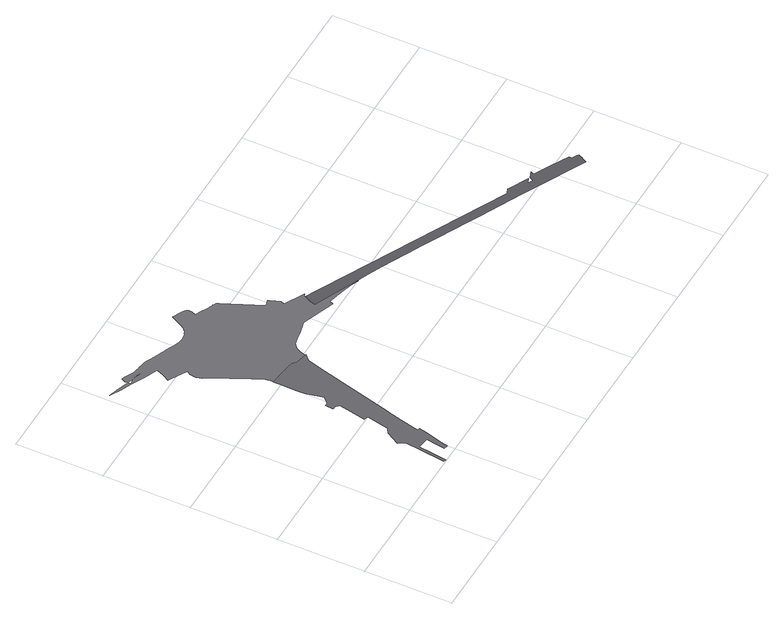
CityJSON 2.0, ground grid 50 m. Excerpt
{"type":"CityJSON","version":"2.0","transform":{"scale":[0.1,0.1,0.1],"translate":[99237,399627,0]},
"CityObjects":{
"road1":{"type":"Road","geometry":[{"type":"MultiSurface","lod":"1","boundaries":[[[0,1,2,3,4,5,6,7,8,9,10,11,12,13,14,15,16,17,18,19,20,21,22,23,24,25,26,27,28,29,30,31,32,33,34,35,36,37,38,39,40,41,42,43,44,45,46,47,48,49,50,51,52,53,54,55,56,57,58,59,60,61,62,63,64,65,66]]]}]},
"road2":{"type":"Road","geometry":[{"type":"MultiSurface","lod":"1","boundaries":[[[67,68,69,70,71,72,73,74,75,76,77,78,79,80,81,82,83,84,85,86,87,88,89,90,91,92,93,94,95,96,97,98,99,100,101,102,103,104,105,106,107,108,109,110,111,112,113,114,115,116,117,118,119,120,121,122,123,124,125,126,127,128,129,130,131,132,133,134,135,136,137,138,139,140,141,142,143,144,145,146,147,148,149,150,151,152,153,154,155,156,157,17,16,15,14,13,12,11,10,9,8,7,6,5,4,3,2,1,0,66,65,64,158,159,160,161,162,163,164,165,166,167,168,169,170,171,172,173,174,175,176,177,178,179,180,181,182,183,184,185,186,187,188,189,190,191,192,193,194,195,196,197,198,199,200,201,202,203,204,205,206,207,208,209,210,211,212,213,214,215,216,217,218,219,220,221,222,223,224,225,226,227,228,229,230,231,232,233,234,235,236,237,238,239,240,241,242,243,244,245,246,247,248,249,250,251]]]}]},
"road3":{"type":"Road","geometry":[{"type":"MultiSurface","lod":"1","boundaries":[[[252,253,254,255,256,257,258,259,260,261,262,263,264,265,266,267,268,269,270,271,272,273,274,275,276,277,278,279,280,281,282,283,284,285,286,287,288,289,290,291,292,127,126,125,124,123,122,121,120,119,118,117,116,115,114,113,112,111,110,109]]]}]}
},
"vertices":[
[523,1025,34],[530,1024,34],[532,1024,33],[573,1019,34],[585,1018,35],[592,1017,35],[600,1016,35],[638,1011,34],[640,1011,34],[642,1010,34],[643,1009,34],[646,1003,33],[652,996,33],[660,991,32],[681,986,31],[705,982,30],[707,981,32],[725,978,32],[732,976,32],[728,960,0],[698,851,0],[596,467,0],[587,430,0],[584,431,0],[561,343,0],[536,234,0],[551,230,0],[540,186,0],[512,89,0],[505,56,0],[503,44,0],[481,50,0],[487,99,0],[497,161,0],[431,168,0],[423,99,0],[410,7,0],[395,9,0],[414,161,0],[427,243,0],[402,281,0],[418,343,34],[440,357,34],[449,363,33],[475,488,31],[449,493,32],[482,651,33],[489,683,0],[484,684,0],[479,684,0],[472,685,0],[476,732,0],[483,731,0],[490,732,0],[497,733,0],[498,733,0],[498,734,0],[498,749,32],[495,773,30],[489,801,30],[481,841,31],[478,870,31],[476,902,31],[478,953,31],[480,1030,32],[495,1028,33],[521,1025,33],
[657,1702,33],[658,1702,33],[706,1678,35],[716,1672,35],[723,1667,35],[729,1662,35],[733,1655,36],[735,1648,36],[735,1639,36],[735,1636,36],[734,1632,36],[731,1623,36],[727,1616,36],[723,1608,36],[726,1606,36],[756,1591,36],[767,1586,36],[776,1581,37],[783,1578,36],[826,1557,36],[829,1555,36],[831,1559,32],[834,1563,27],[837,1566,23],[840,1569,18],[844,1571,14],[848,1572,9],[853,1573,5],[857,1573,0],[862,1573,0],[867,1571,0],[872,1569,0],[876,1566,0],[879,1563,0],[882,1559,0],[885,1554,0],[934,1444,0],[982,1335,0],[985,1328,36],[988,1321,36],[1001,1291,36],[999,1285,36],[1010,1263,36],[1007,1258,36],[1003,1251,36],[1004,1250,36],[1003,1246,37],[1001,1242,37],[1111,1182,37],[1111,1179,36],[1105,1182,36],[1104,1179,36],[1090,1154,37],[1084,1142,37],[1083,1139,37],[1079,1130,37],[1070,1101,36],[1118,1079,36],[1195,1045,37],[1260,1015,37],[1289,1002,37],[1287,998,37],[1297,993,38],[1320,982,38],[1320,980,38],[1315,982,39],[1306,987,39],[1296,991,39],[1287,995,39],[1278,998,39],[1211,1017,38],[1125,1043,37],[1124,1043,37],[1124,1042,37],[1118,1028,37],[1114,1018,38],[929,1090,36],[916,1088,36],[899,1083,36],[880,1078,36],[847,1071,36],[814,1067,35],[800,1064,34],[793,1063,33],[774,1058,33],[763,1050,33],[752,1040,33],[747,1033,33],[742,1025,33],[738,1016,33],[732,998,33],[480,1040,33],[479,1049,33],[477,1064,33],[475,1074,33],[470,1090,33],[463,1105,33],[452,1128,33],[447,1138,33],[422,1187,34],[396,1237,34],[370,1291,35],[340,1349,35],[333,1362,35],[327,1377,35],[324,1395,35],[324,1409,35],[325,1417,35],[328,1431,35],[338,1452,37],[288,1481,37],[247,1505,37],[238,1510,35],[239,1513,36],[240,1515,36],[254,1540,36],[259,1551,37],[260,1552,37],[260,1554,37],[265,1565,36],[276,1591,36],[276,1594,36],[275,1594,36],[203,1626,36],[123,1663,36],[67,1690,36],[16,1717,36],[4,1723,35],[4,1725,36],[13,1722,37],[51,1710,37],[165,1672,36],[213,1656,36],[213,1657,36],[214,1660,36],[206,1662,36],[186,1669,36],[177,1674,36],[160,1682,0],[132,1695,33],[128,1697,34],[129,1700,33],[142,1726,33],[154,1720,33],[203,1694,34],[211,1691,33],[219,1690,34],[219,1690,35],[227,1689,34],[237,1687,35],[247,1685,35],[257,1683,35],[276,1680,35],[286,1679,35],[293,1677,35],[306,1673,36],[313,1670,35],[332,1662,35],[379,1642,35],[387,1638,36],[396,1634,36],[414,1626,35],[428,1620,35],[455,1608,35],[474,1601,35],[502,1590,35],[509,1588,35],[517,1586,35],[525,1585,35],[533,1584,35],[541,1585,35],[548,1585,35],[556,1587,35],[564,1589,35],[572,1591,35],[579,1595,35],[586,1598,35],[593,1601,34],[599,1606,34],[602,1610,34],[607,1614,34],[612,1619,35],[617,1626,34],[621,1633,34],[625,1640,34],
[1012,1268,0],[1039,1244,0],[1068,1223,0],[1099,1205,0],[2266,618,0],[2261,614,39],[2268,610,39],[2379,555,39],[2384,559,0],[2411,545,0],[2423,569,0],[2429,565,38],[2419,544,39],[2496,503,40],[2576,463,39],[2612,444,39],[2610,425,41],[2638,410,41],[2647,405,41],[2646,404,41],[2633,378,42],[2632,377,42],[2631,375,42],[2618,350,41],[2617,348,41],[2567,374,41],[2381,469,41],[2263,528,40],[2137,591,40],[2028,643,40],[1963,677,40],[1869,723,40],[1788,764,40],[1705,806,39],[1619,848,39],[1529,891,39],[1469,920,39],[1418,944,38],[1405,950,38],[1334,982,38],[1303,996,38]
]}
